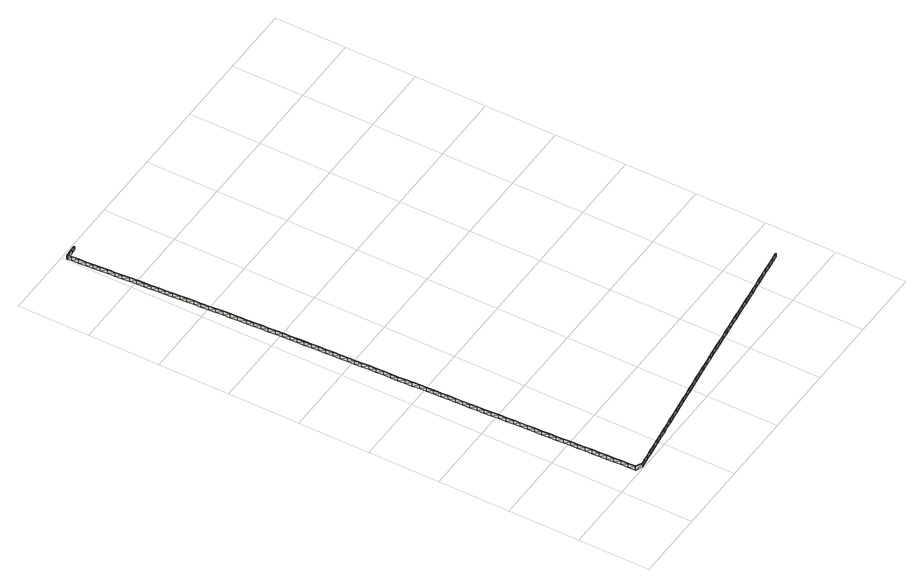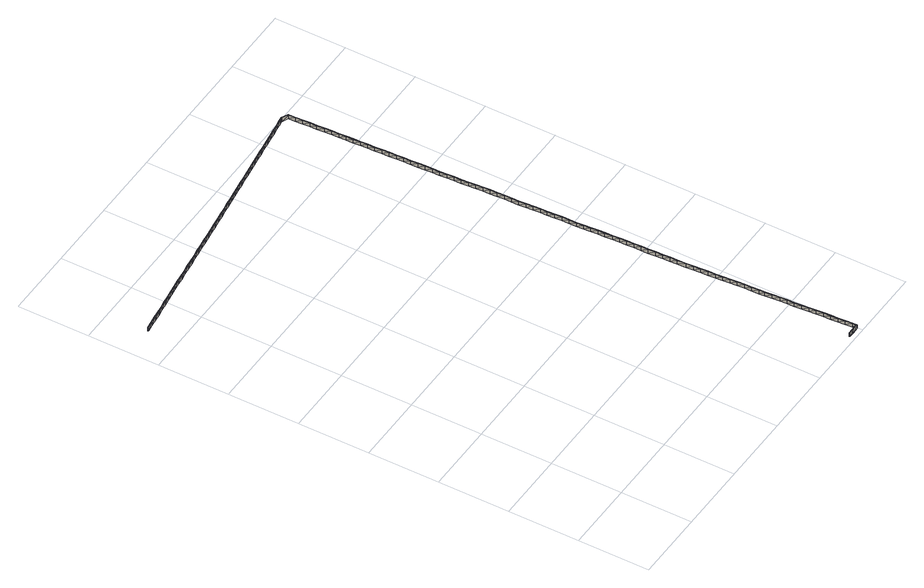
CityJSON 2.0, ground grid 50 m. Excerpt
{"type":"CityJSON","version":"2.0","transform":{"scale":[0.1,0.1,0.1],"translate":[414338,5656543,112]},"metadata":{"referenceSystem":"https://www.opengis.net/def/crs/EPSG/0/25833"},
"CityObjects":{
"building1":{"type":"Building","attributes":{"Erfassungsdatum_Objekt":"2022-03-29","BodenHoehe":0,"gemHoehe":0,"BauwerkHoehe":3,"Gemeindeschluessel":"14612000","Geometrietyp2DReferenz":"3000","measuredHeight":3,"function":"51009_1700"},"geometry":[{"type":"MultiSurface","lod":"2","boundaries":[[[0,1,2]],[[2,1,3]],[[4,0,2]],[[5,0,4]],[[6,5,4]],[[7,5,6]],[[8,7,6]],[[9,7,8]],[[10,9,8]],[[11,9,10]],[[12,11,10]],[[13,11,12]],[[14,13,12]],[[15,13,14]],[[16,15,17]],[[18,15,16]],[[19,20,21]],[[22,20,19]],[[23,22,19]],[[24,22,23]],[[25,24,23]],[[26,24,25]],[[27,26,25]],[[28,26,27]],[[29,28,27]],[[30,28,29]],[[31,30,29]],[[32,30,31]],[[33,32,31]],[[34,32,33]],[[35,34,33]],[[36,34,35]],[[37,36,35]],[[38,36,37]],[[39,38,37]],[[40,38,39]],[[41,40,39]],[[42,40,41]],[[43,42,41]],[[44,42,43]],[[45,44,43]],[[46,44,45]],[[47,46,45]],[[48,46,47]],[[49,48,47]],[[50,51,52]],[[53,51,50]],[[54,53,50]],[[55,53,54]],[[56,55,54]],[[57,55,56]],[[58,57,56]],[[59,57,58]],[[60,59,58]],[[61,59,60]],[[62,61,60]],[[63,61,62]],[[64,63,62]],[[65,63,64]],[[66,65,64]],[[67,65,66]],[[68,67,66]],[[69,67,68]],[[70,69,68]],[[71,69,70]],[[72,71,70]],[[73,71,72]],[[74,73,72]],[[75,76,77]],[[78,73,74]],[[77,78,74]],[[76,78,77]],[[79,76,75]],[[80,79,75]],[[81,79,80]],[[82,81,80]],[[83,81,82]],[[84,83,82]],[[85,83,84]],[[86,85,84]],[[87,85,86]],[[88,87,86]],[[89,87,88]],[[90,89,88]],[[91,89,90]],[[92,91,90]],[[93,91,92]],[[94,93,92]],[[95,93,94]],[[96,95,94]],[[97,95,96]],[[98,97,96]],[[99,97,98]],[[100,99,98]],[[101,99,100]],[[102,101,100]],[[103,101,102]],[[104,103,102]],[[105,103,104]],[[106,105,104]],[[107,105,106]],[[108,107,106]],[[109,107,108]],[[110,109,108]],[[111,109,110]],[[112,111,110]],[[113,111,112]],[[114,113,112]],[[115,113,114]],[[116,115,114]],[[117,115,116]],[[3,117,116]],[[1,117,3]],[[118,119,120]],[[121,48,49]],[[120,121,49]],[[119,121,120]],[[122,119,118]],[[123,122,118]],[[124,122,123]],[[125,124,123]],[[126,124,125]],[[127,126,125]],[[128,126,127]],[[129,128,127]],[[130,128,129]],[[131,130,129]],[[132,130,131]],[[133,132,131]],[[134,132,133]],[[135,134,133]],[[136,134,135]],[[137,136,135]],[[138,136,137]],[[139,138,137]],[[140,138,139]],[[141,140,139]],[[142,140,141]],[[143,142,141]],[[144,142,143]],[[145,144,143]],[[146,144,145]],[[147,146,145]],[[148,146,147]],[[149,148,147]],[[150,148,149]],[[151,150,149]],[[152,150,151]],[[153,152,151]],[[154,152,153]],[[155,154,153]],[[156,154,155]],[[157,156,155]],[[158,156,157]],[[159,158,157]],[[160,158,159]],[[161,160,159]],[[162,160,161]],[[163,164,165]],[[166,162,167]],[[165,166,167]],[[164,166,165]],[[168,164,163]],[[169,168,163]],[[170,168,169]],[[171,170,169]],[[172,170,171]],[[173,172,171]],[[174,172,173]],[[175,174,173]],[[176,174,175]],[[177,176,175]],[[178,176,177]],[[179,178,177]],[[180,178,179]],[[181,180,179]],[[182,180,181]],[[183,182,181]],[[184,182,183]],[[185,184,183]],[[186,184,185]],[[187,186,185]],[[188,186,187]],[[189,188,187]],[[190,188,189]],[[167,162,161]],[[191,190,189]],[[192,190,191]],[[193,192,191]],[[194,192,193]],[[195,194,193]],[[196,194,195]],[[196,195,197]],[[198,196,197]],[[199,198,197]],[[200,198,199]],[[201,200,199]],[[202,200,201]],[[203,202,201]],[[204,202,203]],[[205,204,203]],[[206,204,205]],[[207,206,205]],[[208,206,207]],[[209,208,207]],[[210,208,209]],[[211,210,209]],[[212,210,211]],[[213,212,211]],[[214,212,213]],[[215,214,213]],[[216,214,215]],[[217,216,215]],[[218,216,217]],[[219,218,217]],[[220,218,219]],[[221,220,219]],[[222,220,221]],[[223,222,221]],[[224,222,223]],[[225,224,223]],[[226,224,225]],[[227,226,225]],[[228,226,227]],[[229,228,227]],[[230,228,229]],[[231,230,229]],[[232,230,231]],[[233,232,231]],[[234,232,233]],[[235,234,233]],[[236,234,235]],[[237,236,235]],[[238,236,237]],[[239,238,237]],[[240,238,239]],[[241,240,239]],[[242,240,241]],[[243,242,241]],[[244,242,243]],[[245,244,243]],[[246,244,245]],[[247,248,249]],[[250,248,247]],[[251,250,247]],[[252,250,251]],[[253,254,223]],[[253,223,221]],[[254,255,225]],[[254,225,223]],[[255,256,227]],[[255,227,225]],[[256,257,229]],[[256,229,227]],[[257,258,231]],[[257,231,229]],[[258,259,233]],[[258,233,231]],[[259,260,235]],[[259,235,233]],[[260,261,237]],[[260,237,235]],[[261,262,239]],[[261,239,237]],[[262,263,241]],[[262,241,239]],[[263,264,243]],[[263,243,241]],[[264,265,245]],[[266,221,219]],[[267,268,177]],[[267,177,175]],[[268,269,179]],[[268,179,177]],[[269,270,181]],[[269,181,179]],[[270,271,183]],[[270,183,181]],[[271,272,185]],[[271,185,183]],[[272,273,187]],[[272,187,185]],[[273,274,189]],[[273,189,187]],[[274,275,191]],[[274,191,189]],[[275,276,193]],[[275,193,191]],[[276,277,195]],[[276,195,193]],[[277,278,197]],[[277,197,195]],[[279,199,278]],[[278,199,197]],[[279,280,201]],[[279,201,199]],[[280,281,203]],[[280,203,201]],[[281,282,205]],[[281,205,203]],[[282,283,207]],[[282,207,205]],[[283,284,209]],[[283,209,207]],[[284,285,211]],[[284,211,209]],[[285,286,213]],[[285,213,211]],[[286,287,215]],[[286,215,213]],[[287,288,217]],[[287,217,215]],[[288,266,219]],[[288,219,217]],[[266,253,221]],[[289,290,29]],[[289,29,27]],[[290,291,31]],[[290,31,29]],[[291,292,33]],[[291,33,31]],[[292,293,35]],[[292,35,33]],[[293,294,37]],[[293,37,35]],[[294,295,39]],[[294,39,37]],[[295,296,41]],[[295,41,39]],[[296,297,43]],[[296,43,41]],[[297,298,45]],[[297,45,43]],[[298,299,47]],[[298,47,45]],[[300,301,161]],[[300,161,159]],[[301,302,167]],[[301,167,161]],[[302,303,165]],[[302,165,167]],[[303,304,163]],[[299,305,49]],[[299,49,47]],[[305,306,120]],[[305,120,49]],[[306,307,118]],[[306,118,120]],[[307,308,123]],[[307,123,118]],[[308,309,125]],[[308,125,123]],[[309,310,127]],[[309,127,125]],[[310,311,129]],[[310,129,127]],[[311,312,131]],[[311,131,129]],[[312,313,133]],[[312,133,131]],[[313,314,135]],[[313,135,133]],[[314,315,137]],[[314,137,135]],[[315,316,139]],[[315,139,137]],[[316,317,141]],[[316,141,139]],[[317,318,143]],[[317,143,141]],[[318,319,145]],[[318,145,143]],[[319,320,147]],[[319,147,145]],[[320,321,149]],[[320,149,147]],[[321,322,151]],[[321,151,149]],[[322,323,153]],[[322,153,151]],[[323,324,155]],[[323,155,153]],[[324,325,157]],[[324,157,155]],[[325,300,159]],[[325,159,157]],[[303,163,165]],[[304,326,169]],[[304,169,163]],[[326,327,171]],[[326,171,169]],[[327,328,173]],[[327,173,171]],[[328,267,175]],[[328,175,173]],[[329,330,50]],[[329,50,52]],[[330,331,54]],[[330,54,50]],[[331,332,56]],[[331,56,54]],[[332,333,58]],[[332,58,56]],[[333,334,60]],[[333,60,58]],[[334,335,62]],[[334,62,60]],[[335,336,64]],[[335,64,62]],[[336,337,66]],[[336,66,64]],[[337,338,68]],[[337,68,66]],[[338,339,70]],[[338,70,68]],[[339,340,72]],[[339,72,70]],[[340,341,74]],[[340,74,72]],[[341,342,77]],[[341,77,74]],[[342,343,75]],[[342,75,77]],[[343,344,80]],[[343,80,75]],[[344,345,82]],[[344,82,80]],[[345,346,84]],[[345,84,82]],[[346,347,86]],[[346,86,84]],[[347,348,88]],[[347,88,86]],[[348,349,90]],[[348,90,88]],[[349,350,92]],[[349,92,90]],[[350,351,94]],[[350,94,92]],[[351,352,96]],[[351,96,94]],[[352,353,98]],[[352,98,96]],[[353,354,100]],[[353,100,98]],[[354,355,102]],[[354,102,100]],[[355,356,104]],[[355,104,102]],[[356,357,106]],[[356,106,104]],[[357,358,108]],[[357,108,106]],[[358,359,110]],[[358,110,108]],[[359,360,112]],[[359,112,110]],[[360,361,114]],[[360,114,112]],[[361,362,116]],[[361,116,114]],[[362,363,3]],[[362,3,116]],[[363,364,2]],[[363,2,3]],[[364,365,4]],[[364,4,2]],[[365,366,6]],[[365,6,4]],[[366,367,8]],[[366,8,6]],[[367,368,10]],[[367,10,8]],[[368,369,12]],[[368,12,10]],[[369,370,14]],[[369,14,12]],[[371,372,16]],[[371,16,17]],[[373,374,19]],[[373,19,21]],[[374,375,23]],[[374,23,19]],[[375,376,25]],[[375,25,23]],[[376,289,27]],[[376,27,25]],[[216,377,378]],[[214,216,378]],[[214,378,379]],[[216,218,377]],[[218,220,380]],[[218,380,377]],[[220,222,381]],[[220,381,380]],[[222,224,382]],[[222,382,381]],[[224,226,383]],[[224,383,382]],[[226,228,384]],[[226,384,383]],[[228,230,385]],[[228,385,384]],[[230,232,386]],[[230,386,385]],[[232,234,387]],[[232,387,386]],[[124,388,389]],[[122,124,389]],[[122,389,390]],[[124,126,388]],[[126,128,391]],[[126,391,388]],[[128,130,392]],[[128,392,391]],[[130,132,393]],[[130,393,392]],[[132,134,394]],[[132,394,393]],[[134,136,395]],[[134,395,394]],[[136,138,396]],[[136,396,395]],[[138,140,397]],[[138,397,396]],[[140,142,398]],[[140,398,397]],[[142,144,399]],[[142,399,398]],[[144,146,400]],[[234,401,387]],[[234,236,401]],[[236,238,402]],[[236,402,401]],[[238,240,403]],[[238,403,402]],[[240,242,404]],[[240,404,403]],[[242,244,405]],[[242,405,404]],[[244,246,406]],[[244,406,405]],[[248,250,407]],[[248,407,408]],[[250,252,409]],[[250,409,407]],[[410,329,52]],[[410,52,51]],[[411,409,252]],[[411,252,251]],[[117,412,413]],[[1,0,414]],[[1,414,412]],[[0,5,415]],[[0,415,414]],[[5,7,416]],[[5,416,415]],[[7,9,417]],[[146,418,400]],[[144,400,399]],[[146,148,418]],[[148,150,419]],[[148,419,418]],[[150,152,420]],[[150,420,419]],[[152,154,421]],[[152,421,420]],[[154,156,422]],[[154,422,421]],[[156,158,423]],[[156,423,422]],[[158,160,424]],[[158,424,423]],[[160,162,425]],[[160,425,424]],[[162,166,426]],[[162,426,425]],[[166,164,427]],[[166,427,426]],[[164,168,428]],[[164,428,427]],[[168,170,429]],[[83,85,430]],[[79,431,432]],[[81,83,433]],[[81,433,431]],[[83,430,433]],[[85,87,434]],[[85,434,430]],[[87,89,435]],[[87,435,434]],[[172,174,436]],[[168,429,428]],[[170,172,437]],[[170,437,429]],[[172,436,437]],[[174,176,438]],[[174,438,436]],[[176,178,439]],[[176,439,438]],[[178,180,440]],[[178,440,439]],[[180,182,441]],[[180,441,440]],[[182,184,442]],[[182,442,441]],[[184,186,443]],[[184,443,442]],[[186,188,444]],[[186,444,443]],[[188,190,445]],[[188,445,444]],[[190,192,446]],[[190,446,445]],[[192,194,447]],[[97,99,448]],[[93,449,450]],[[95,97,451]],[[95,451,449]],[[97,448,451]],[[99,101,452]],[[99,452,448]],[[101,103,453]],[[101,453,452]],[[103,105,454]],[[103,454,453]],[[105,107,455]],[[105,455,454]],[[107,109,456]],[[107,456,455]],[[109,111,457]],[[109,457,456]],[[111,113,458]],[[111,458,457]],[[113,115,459]],[[113,459,458]],[[115,117,413]],[[115,413,459]],[[117,1,412]],[[11,13,460]],[[7,417,416]],[[9,11,461]],[[9,461,417]],[[11,460,461]],[[13,15,462]],[[13,462,460]],[[15,18,463]],[[15,463,462]],[[20,22,464]],[[20,464,465]],[[22,24,466]],[[22,466,464]],[[24,26,467]],[[24,467,466]],[[26,28,468]],[[26,468,467]],[[28,30,469]],[[28,469,468]],[[30,32,470]],[[30,470,469]],[[32,34,471]],[[32,471,470]],[[34,36,472]],[[34,472,471]],[[36,38,473]],[[36,473,472]],[[38,40,474]],[[475,411,251]],[[264,245,243]],[[476,475,247]],[[476,247,249]],[[475,251,247]],[[51,53,477]],[[51,477,410]],[[53,55,478]],[[53,478,477]],[[55,57,479]],[[55,479,478]],[[57,59,480]],[[57,480,479]],[[59,61,481]],[[59,481,480]],[[61,63,482]],[[61,482,481]],[[63,65,483]],[[63,483,482]],[[65,67,484]],[[65,484,483]],[[67,69,485]],[[67,485,484]],[[69,71,486]],[[69,486,485]],[[71,73,487]],[[71,487,486]],[[73,78,488]],[[73,488,487]],[[78,76,489]],[[78,489,488]],[[76,79,432]],[[76,432,489]],[[79,81,431]],[[91,450,490]],[[89,91,490]],[[89,490,435]],[[91,93,450]],[[93,95,449]],[[42,44,491]],[[38,474,473]],[[40,42,492]],[[40,492,474]],[[42,491,492]],[[44,46,493]],[[44,493,491]],[[46,48,494]],[[46,494,493]],[[48,121,495]],[[48,495,494]],[[121,119,496]],[[121,496,495]],[[119,122,390]],[[119,390,496]],[[196,198,497]],[[192,447,446]],[[194,196,498]],[[194,498,447]],[[196,497,498]],[[198,200,499]],[[198,499,497]],[[200,202,500]],[[200,500,499]],[[202,204,501]],[[202,501,500]],[[204,206,502]],[[204,502,501]],[[206,208,503]],[[206,503,502]],[[208,210,504]],[[208,504,503]],[[210,212,505]],[[210,505,504]],[[212,214,379]],[[212,379,505]],[[331,478,332]],[[330,410,477]],[[330,477,331]],[[331,477,478]],[[332,478,479]],[[332,479,333]],[[333,479,480]],[[333,480,334]],[[334,480,481]],[[334,481,335]],[[335,481,482]],[[296,474,492]],[[294,473,295]],[[295,473,474]],[[295,474,296]],[[296,492,297]],[[297,492,491]],[[297,491,298]],[[298,491,493]],[[298,493,299]],[[299,493,494]],[[299,494,305]],[[305,494,495]],[[305,495,306]],[[306,495,496]],[[306,496,307]],[[307,496,390]],[[307,390,308]],[[308,390,389]],[[308,389,309]],[[309,389,388]],[[309,388,310]],[[310,388,391]],[[310,391,311]],[[311,391,392]],[[311,392,312]],[[312,392,393]],[[312,393,313]],[[313,393,394]],[[313,394,314]],[[314,394,395]],[[314,395,315]],[[315,395,396]],[[329,410,330]],[[337,483,484]],[[335,482,336]],[[336,482,483]],[[336,483,337]],[[337,484,338]],[[338,484,485]],[[338,485,339]],[[339,485,486]],[[339,486,340]],[[340,486,487]],[[340,487,341]],[[341,487,488]],[[341,488,342]],[[342,488,489]],[[342,489,343]],[[343,489,432]],[[343,432,344]],[[344,432,431]],[[344,431,345]],[[345,431,433]],[[345,433,346]],[[346,433,430]],[[346,430,347]],[[347,430,434]],[[347,434,348]],[[348,434,435]],[[348,435,349]],[[349,435,490]],[[349,490,350]],[[350,490,450]],[[351,450,449]],[[350,450,351]],[[351,449,352]],[[352,449,451]],[[352,451,353]],[[353,451,448]],[[353,448,354]],[[354,448,452]],[[354,452,355]],[[355,452,453]],[[355,453,356]],[[356,453,454]],[[356,454,357]],[[357,454,455]],[[357,455,358]],[[358,455,456]],[[358,456,359]],[[359,456,457]],[[359,457,360]],[[360,457,458]],[[360,458,361]],[[361,458,459]],[[361,459,362]],[[362,459,413]],[[362,413,363]],[[363,413,412]],[[363,412,364]],[[364,412,414]],[[364,414,365]],[[365,414,415]],[[365,415,366]],[[366,415,416]],[[366,416,367]],[[367,416,417]],[[367,417,368]],[[369,460,370]],[[368,417,461]],[[368,461,369]],[[369,461,460]],[[370,460,462]],[[371,462,372]],[[372,462,463]],[[373,465,374]],[[374,465,464]],[[374,464,375]],[[375,464,466]],[[375,466,376]],[[376,466,467]],[[376,467,289]],[[289,467,468]],[[289,468,290]],[[290,468,469]],[[290,469,291]],[[291,469,470]],[[291,470,292]],[[292,470,471]],[[292,471,293]],[[293,471,472]],[[293,472,294]],[[294,472,473]],[[281,500,501]],[[279,499,280]],[[280,499,500]],[[280,500,281]],[[281,501,282]],[[282,501,502]],[[282,502,283]],[[283,502,503]],[[283,503,284]],[[284,503,504]],[[284,504,285]],[[285,504,505]],[[285,505,286]],[[286,505,379]],[[286,379,287]],[[287,379,378]],[[287,378,288]],[[288,378,377]],[[288,377,266]],[[266,377,380]],[[266,380,253]],[[253,380,381]],[[253,381,254]],[[254,381,382]],[[254,382,255]],[[255,382,383]],[[255,383,256]],[[256,383,384]],[[256,384,257]],[[257,384,385]],[[257,385,258]],[[258,385,386]],[[258,386,259]],[[259,386,387]],[[259,387,260]],[[260,387,401]],[[260,401,261]],[[261,401,402]],[[261,402,262]],[[262,402,403]],[[262,403,263]],[[263,403,404]],[[263,404,264]],[[264,404,405]],[[264,405,265]],[[267,438,268]],[[328,437,436]],[[328,436,267]],[[267,436,438]],[[268,438,439]],[[268,439,269]],[[269,439,440]],[[269,440,270]],[[270,440,441]],[[270,441,271]],[[271,441,442]],[[271,442,272]],[[272,442,443]],[[272,443,273]],[[273,443,444]],[[273,444,274]],[[274,444,445]],[[274,445,275]],[[275,445,446]],[[275,446,276]],[[276,446,447]],[[276,447,277]],[[277,447,498]],[[277,498,278]],[[278,498,497]],[[497,279,278]],[[279,497,499]],[[327,437,328]],[[317,398,318]],[[316,396,397]],[[316,397,317]],[[317,397,398]],[[318,398,399]],[[318,399,319]],[[319,399,400]],[[319,400,320]],[[320,400,418]],[[320,418,321]],[[321,418,419]],[[321,419,322]],[[322,419,420]],[[322,420,323]],[[323,420,421]],[[323,421,324]],[[324,421,422]],[[324,422,325]],[[325,422,423]],[[325,423,300]],[[300,423,424]],[[300,424,301]],[[301,424,425]],[[301,425,302]],[[302,425,426]],[[302,426,303]],[[303,426,427]],[[303,427,304]],[[304,427,428]],[[304,428,326]],[[326,428,429]],[[326,429,327]],[[327,429,437]],[[315,396,316]],[[265,405,406]],[[476,408,475]],[[475,408,407]],[[475,407,411]],[[411,407,409]]],"semantics":{"surfaces":[{"type":"RoofSurface"},{"type":"WallSurface"},{"type":"GroundSurface"}],"values":[0,0,0,0,0,0,0,0,0,0,0,0,0,0,0,0,0,0,0,0,0,0,0,0,0,0,0,0,0,0,0,0,0,0,0,0,0,0,0,0,0,0,0,0,0,0,0,0,0,0,0,0,0,0,0,0,0,0,0,0,0,0,0,0,0,0,0,0,0,0,0,0,0,0,0,0,0,0,0,0,0,0,0,0,0,0,0,0,0,0,0,0,0,0,0,0,0,0,0,0,0,0,0,0,0,0,0,0,0,0,0,0,0,0,0,0,0,0,0,0,0,0,0,0,0,0,0,0,0,0,0,0,0,0,0,0,0,0,0,0,0,0,0,0,0,0,0,0,0,0,0,0,0,0,0,0,0,0,0,0,0,0,0,0,0,0,0,0,0,0,0,0,0,0,0,0,0,0,0,0,0,0,0,0,0,0,0,0,0,0,0,0,0,0,0,0,0,0,0,0,0,0,0,0,0,0,0,0,0,0,0,0,0,0,0,0,0,0,0,0,0,0,0,0,0,0,0,0,0,0,0,0,0,0,0,0,0,0,0,0,0,0,0,0,0,0,1,1,1,1,1,1,1,1,1,1,1,1,1,1,1,1,1,1,1,1,1,1,1,1,1,1,1,1,1,1,1,1,1,1,1,1,1,1,1,1,1,1,1,1,1,1,1,1,1,1,1,1,1,1,1,1,1,1,1,1,1,1,1,1,1,1,1,1,1,1,1,1,1,1,1,1,1,1,1,1,1,1,1,1,1,1,1,1,1,1,1,1,1,1,1,1,1,1,1,1,1,1,1,1,1,1,1,1,1,1,1,1,1,1,1,1,1,1,1,1,1,1,1,1,1,1,1,1,1,1,1,1,1,1,1,1,1,1,1,1,1,1,1,1,1,1,1,1,1,1,1,1,1,1,1,1,1,1,1,1,1,1,1,1,1,1,1,1,1,1,1,1,1,1,1,1,1,1,1,1,1,1,1,1,1,1,1,1,1,1,1,1,1,1,1,1,1,1,1,1,1,1,1,1,1,1,1,1,1,1,1,1,1,1,1,1,1,1,1,1,1,1,1,1,1,1,1,1,1,1,1,1,1,1,1,1,1,1,1,1,1,1,1,1,1,1,1,1,1,1,1,1,1,1,1,1,1,1,1,1,1,1,1,1,1,1,1,1,1,1,1,1,1,1,1,1,1,1,1,1,1,1,1,1,1,1,1,1,1,1,1,1,1,1,1,1,1,1,1,1,1,1,1,1,1,1,1,1,1,1,1,1,1,1,1,1,1,1,1,1,1,1,1,1,1,1,1,1,1,1,1,1,1,1,1,1,1,1,1,1,1,1,1,1,1,1,1,1,1,1,1,1,1,1,1,1,1,1,1,1,1,1,1,1,1,1,1,1,1,1,1,1,1,1,1,1,1,1,1,1,1,1,1,1,1,1,1,1,1,1,1,1,1,1,1,1,1,1,1,1,1,1,1,1,1,1,1,1,1,1,1,1,1,1,1,1,1,1,1,1,1,1,1,1,1,1,1,1,1,1,1,1,1,1,1,1,1,1,1,1,1,1,1,1,1,1,1,1,1,1,1,1,1,1,1,1,1,1,1,1,1,1,1,1,1,1,1,1,1,1,1,1,1,1,1,1,1,1,1,1,1,1,1,1,1,1,1,1,1,1,1,1,1,1,1,1,2,2,2,2,2,2,2,2,2,2,2,2,2,2,2,2,2,2,2,2,2,2,2,2,2,2,2,2,2,2,2,2,2,2,2,2,2,2,2,2,2,2,2,2,2,2,2,2,2,2,2,2,2,2,2,2,2,2,2,2,2,2,2,2,2,2,2,2,2,2,2,2,2,2,2,2,2,2,2,2,2,2,2,2,2,2,2,2,2,2,2,2,2,2,2,2,2,2,2,2,2,2,2,2,2,2,2,2,2,2,2,2,2,2,2,2,2,2,2,2,2,2,2,2,2,2,2,2,2,2,2,2,2,2,2,2,2,2,2,2,2,2,2,2,2,2,2,2,2,2,2,2,2,2,2,2,2,2,2,2,2,2,2,2,2,2,2,2,2,2,2,2,2,2,2,2,2,2,2,2,2,2,2,2,2,2,2,2,2,2,2,2,2,2,2,2,2,2,2,2,2,2,2,2,2,2,2,2,2,2,2,2,2,2,2,2,2,2,2,2,2,2,2,2,2,2,2,2,2,2,2,2,2,2,2,2,2,2,2,2,2,2,2,2,2,2]}}]}
},
"vertices":[
[537,47,39],[587,54,39],[536,52,39],[586,59,39],[487,45,39],[488,40,39],[437,38,39],[438,33,39],[388,31,39],[389,26,39],[338,24,39],[339,19,39],[289,17,39],[290,12,39],[261,13,39],[262,8,39],[218,35,39],[264,13,39],[215,30,39],[218,82,40],[216,30,39],[221,30,39],[213,82,40],[216,132,40],[211,132,40],[213,182,41],[208,182,41],[211,232,40],[206,232,40],[209,282,41],[204,282,41],[206,332,41],[201,332,41],[204,382,41],[199,381,41],[201,432,41],[196,431,41],[199,482,41],[194,481,41],[197,532,41],[192,531,41],[194,581,41],[189,581,41],[192,631,41],[187,631,41],[190,681,41],[185,681,41],[187,731,41],[182,731,41],[185,781,41],[2228,286,40],[2278,288,40],[2277,293,40],[2228,281,40],[2178,279,40],[2179,274,40],[2129,273,40],[2129,268,40],[2079,266,40],[2080,261,40],[2029,259,40],[2030,254,40],[1980,252,40],[1981,248,40],[1930,246,40],[1931,241,40],[1881,239,40],[1881,234,40],[1831,232,41],[1832,227,41],[1782,226,40],[1782,221,40],[1732,219,40],[1733,214,40],[1683,212,40],[1584,199,40],[1634,201,40],[1633,206,40],[1683,207,40],[1584,194,40],[1534,192,40],[1535,187,40],[1484,185,40],[1485,180,40],[1435,179,40],[1436,174,40],[1385,172,40],[1386,167,40],[1336,165,40],[1336,160,40],[1286,159,40],[1287,154,40],[1229,151,40],[1230,146,40],[1180,144,40],[1181,139,40],[1130,137,40],[1131,132,40],[1081,130,40],[1082,125,40],[1031,123,39],[1032,118,39],[982,116,39],[983,111,39],[932,109,39],[933,104,39],[883,102,40],[884,97,40],[833,95,40],[834,90,40],[784,88,39],[785,83,39],[734,80,39],[735,76,39],[685,73,39],[686,68,39],[635,66,39],[636,61,39],[180,881,40],[178,831,41],[182,831,41],[180,781,41],[175,881,40],[178,931,40],[173,931,40],[175,981,41],[170,981,41],[173,1031,41],[168,1031,41],[171,1081,40],[166,1081,40],[168,1131,41],[163,1131,41],[166,1181,41],[161,1181,41],[163,1231,40],[159,1231,40],[161,1281,42],[156,1280,42],[159,1331,42],[154,1330,42],[156,1381,43],[151,1380,43],[154,1431,44],[149,1430,44],[152,1480,43],[147,1480,43],[149,1530,44],[144,1530,44],[147,1580,41],[142,1580,41],[145,1630,40],[140,1630,40],[142,1680,40],[137,1680,40],[140,1730,42],[135,1730,42],[137,1780,44],[132,1780,44],[135,1830,44],[130,1830,44],[133,1880,44],[128,1880,44],[126,2030,43],[123,1980,43],[128,1980,43],[125,1930,44],[130,1930,44],[121,2030,43],[123,2080,42],[118,2080,42],[121,2130,45],[116,2130,45],[118,2180,45],[113,2179,45],[116,2230,45],[111,2229,45],[114,2280,45],[109,2279,45],[111,2330,45],[106,2329,45],[109,2379,46],[104,2379,46],[107,2429,45],[102,2429,45],[104,2479,45],[99,2479,45],[102,2529,43],[97,2529,43],[99,2579,44],[94,2579,44],[97,2629,45],[92,2629,45],[95,2679,44],[90,2679,44],[92,2729,44],[87,2729,44],[89,2792,44],[84,2792,44],[86,2842,44],[81,2842,44],[83,2892,44],[78,2892,44],[80,2942,44],[75,2942,44],[76,2992,43],[71,2992,43],[73,3042,44],[68,3041,44],[70,3092,44],[65,3091,44],[67,3142,45],[62,3141,45],[63,3191,45],[58,3191,45],[60,3241,43],[55,3241,43],[57,3291,42],[52,3291,42],[54,3335,43],[49,3334,43],[51,3385,43],[46,3384,43],[47,3435,44],[42,3434,44],[44,3484,44],[39,3484,44],[41,3534,43],[36,3534,43],[38,3584,44],[33,3584,44],[34,3634,43],[29,3634,43],[31,3684,44],[26,3684,44],[28,3734,44],[23,3734,44],[25,3784,44],[20,3783,44],[21,3834,44],[16,3833,44],[18,3884,44],[13,3883,44],[15,3933,44],[10,3933,44],[13,3965,43],[8,3965,43],[61,3963,46],[8,3965,42],[8,3960,42],[60,3968,46],[97,3964,47],[97,3969,47],[51,3385,13],[47,3435,14],[44,3484,14],[41,3534,13],[38,3584,14],[34,3634,13],[31,3684,14],[28,3734,14],[25,3784,14],[21,3834,14],[18,3884,14],[15,3933,14],[13,3965,13],[54,3335,13],[116,2230,15],[114,2280,15],[111,2330,15],[109,2379,16],[107,2429,15],[104,2479,15],[102,2529,13],[99,2579,14],[97,2629,15],[95,2679,14],[92,2729,14],[89,2792,14],[86,2842,14],[83,2892,14],[80,2942,14],[76,2992,13],[73,3042,14],[70,3092,14],[67,3142,15],[63,3191,15],[60,3241,13],[57,3291,12],[211,232,10],[209,282,11],[206,332,11],[204,382,11],[201,432,11],[199,482,11],[197,532,11],[194,581,11],[192,631,11],[190,681,11],[187,731,11],[135,1830,14],[133,1880,14],[130,1930,14],[128,1980,13],[126,2030,13],[185,781,11],[182,831,11],[180,881,10],[178,931,10],[175,981,11],[173,1031,11],[171,1081,10],[168,1131,11],[166,1181,11],[163,1231,10],[161,1281,12],[159,1331,12],[156,1381,13],[154,1431,14],[152,1480,13],[149,1530,14],[147,1580,11],[145,1630,10],[142,1680,10],[140,1730,12],[137,1780,14],[123,2080,12],[121,2130,15],[118,2180,15],[2277,293,10],[2228,286,10],[2178,279,10],[2129,273,10],[2079,266,10],[2029,259,10],[1980,252,10],[1930,246,10],[1881,239,10],[1831,232,11],[1782,226,10],[1732,219,10],[1683,212,10],[1633,206,10],[1584,199,10],[1534,192,10],[1484,185,10],[1435,179,10],[1385,172,10],[1336,165,10],[1286,159,10],[1229,151,10],[1180,144,10],[1130,137,10],[1081,130,10],[1031,123,9],[982,116,9],[932,109,9],[883,102,10],[833,95,10],[784,88,9],[734,80,9],[685,73,9],[635,66,9],[586,59,9],[536,52,9],[487,45,9],[437,38,9],[388,31,9],[338,24,9],[289,17,9],[261,13,9],[264,13,9],[218,35,9],[221,30,9],[218,82,10],[216,132,10],[213,182,11],[52,3291,12],[55,3241,13],[58,3191,15],[49,3334,13],[46,3384,13],[42,3434,14],[39,3484,14],[36,3534,13],[33,3584,14],[29,3634,13],[26,3684,14],[170,981,11],[173,931,10],[175,881,10],[168,1031,11],[166,1081,10],[163,1131,11],[161,1181,11],[159,1231,10],[156,1280,12],[154,1330,12],[151,1380,13],[149,1430,14],[147,1480,13],[23,3734,14],[20,3783,14],[16,3833,14],[13,3883,14],[10,3933,14],[8,3965,13],[60,3968,16],[8,3965,12],[97,3969,17],[2278,288,10],[97,3964,17],[587,54,9],[636,61,9],[537,47,9],[488,40,9],[438,33,9],[389,26,9],[144,1530,14],[142,1580,11],[140,1630,10],[137,1680,10],[135,1730,12],[132,1780,14],[130,1830,14],[128,1880,14],[125,1930,14],[123,1980,13],[121,2030,13],[118,2080,12],[1436,174,10],[1535,187,10],[1584,194,10],[1485,180,10],[1386,167,10],[1336,160,10],[113,2179,15],[116,2130,15],[111,2229,15],[109,2279,15],[106,2329,15],[104,2379,16],[102,2429,15],[99,2479,15],[97,2529,13],[94,2579,14],[92,2629,15],[90,2679,14],[1082,125,10],[1181,139,10],[1230,146,10],[1131,132,10],[1032,118,9],[983,111,9],[933,104,9],[884,97,10],[834,90,10],[785,83,9],[735,76,9],[686,68,9],[290,12,9],[339,19,9],[262,8,9],[215,30,9],[213,82,10],[216,30,9],[211,132,10],[208,182,11],[206,232,10],[204,282,11],[201,332,11],[199,381,11],[196,431,11],[194,481,11],[192,531,11],[61,3963,16],[8,3960,12],[2228,281,10],[2179,274,10],[2129,268,10],[2080,261,10],[2030,254,10],[1981,248,10],[1931,241,10],[1881,234,10],[1832,227,11],[1782,221,10],[1733,214,10],[1683,207,10],[1634,201,10],[1287,154,10],[187,631,11],[189,581,11],[185,681,11],[182,731,11],[180,781,11],[178,831,11],[84,2792,14],[87,2729,14],[81,2842,14],[78,2892,14],[75,2942,14],[71,2992,13],[68,3041,14],[65,3091,14],[62,3141,15]
]}
